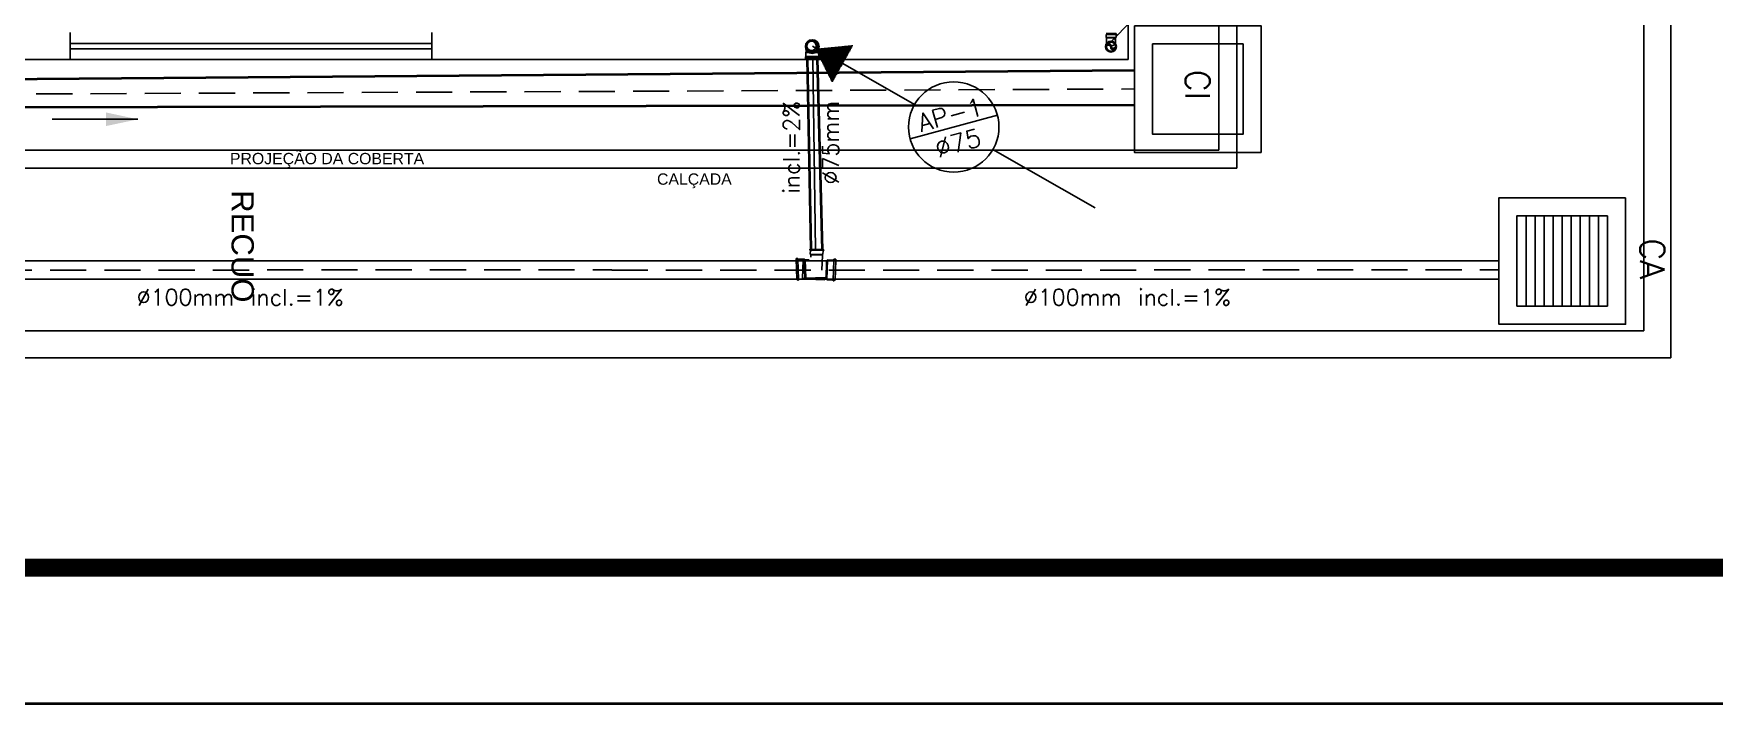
# Model space of a CAD drawing. Header units: millimetres. Extents: x 4595 to 4915, y 2085 to 2243.
# Drawn here: x 4725.47 to 4734.76, y 2168.76 to 2172.46 of the extents above; entities that cross this region are included whole.
import ezdxf
from ezdxf.enums import TextEntityAlignment as Align

# ---------------------------------------------------------------- set-up
doc = ezdxf.new("R2010")
doc.units = ezdxf.units.MM
doc.header["$LTSCALE"] = 0.8
doc.linetypes.add('HIDDEN', pattern=[0.375, 0.25, -0.125])
for name, color, linetype in [('02', 2, 'Continuous'), ('CONEXAO_ESGOTO', 7, 'Continuous'), ('DETALHE_CONEXAO_EG', 3, 'Continuous'), ('DIVERSOS', 4, 'Continuous'), ('HATCH', 8, 'Continuous'), ('parede', 2, 'Continuous'), ('PORTAS', 3, 'Continuous'), ('SIMBOLOS_SANITÁRIO', 4, 'Continuous'), ('TUBULAÇÃO_ESGOTO', 6, 'Continuous'), ('TUBULAÇÃO_HIDRÁULICA', 5, 'Continuous'), ('TXT_0', 7, 'Continuous')]:
    doc.layers.add(name, color=color, linetype=linetype)
doc.styles.add('ADITIVOCAD', font='ROMANS.shx')
doc.styles.add('ROMANS', font='romans', dxfattribs={"height": 0.1})
doc.styles.add('SANSSERIF', font='sas_____.pfb', dxfattribs={"height": 1})
doc.styles.get("Standard").update_dxf_attribs({"font": 'txt.shx', "height": 0.12})

# ---------------------------------------------------------------- blocks, each defined once
blk = doc.blocks.new('AA')
at = {"layer": 'SIMBOLOS_SANITÁRIO'}
for p, q in [((1657.0062, 1303.8362), (1657.5062, 1303.8362)), ((1657.0062, 1303.7862), (1657.5062, 1303.7862)), ((1657.0062, 1303.7362), (1657.5062, 1303.7362)), ((1657.0062, 1303.6862), (1657.5062, 1303.6862)), ((1657.0062, 1303.6362), (1657.5062, 1303.6362)), ((1657.0062, 1303.5862), (1657.5062, 1303.5862)), ((1657.0062, 1303.5362), (1657.5062, 1303.5362)), ((1657.0062, 1303.4862), (1657.5062, 1303.4862)), ((1657.0062, 1303.4362), (1657.5062, 1303.4362))]:
    blk.add_line(p, q, dxfattribs=at)
for points in [[(1656.9062, 1303.9862), (1657.6062, 1303.9862), (1657.6062, 1303.2862), (1656.9062, 1303.2862)], [(1657.0062, 1303.8862), (1657.5062, 1303.8862), (1657.5062, 1303.3862), (1657.0062, 1303.3862)]]:
    blk.add_lwpolyline(points, close=True, dxfattribs=at)
blk = doc.blocks.new('B')
at = {"layer": 'SIMBOLOS_SANITÁRIO'}
for points in [[(1659.0596, 1303.2839), (1659.7596, 1303.2839), (1659.7596, 1303.9839), (1659.0596, 1303.9839)], [(1659.1596, 1303.3839), (1659.6596, 1303.3839), (1659.6596, 1303.8839), (1659.1596, 1303.8839)]]:
    blk.add_lwpolyline(points, close=True, dxfattribs=at)
at = {"layer": 'SIMBOLOS_SANITÁRIO', "style": 'ROMANS'}
blk.add_text('CI', height=0.135, dxfattribs=at).set_placement((1659.3018, 1303.5652))
blk = doc.blocks.new('Adh_hicol0')
for radius in [0.559, 0.515]:
    blk.add_circle((0, 0), radius)
blk = doc.blocks.new('Adh_BalaoAf')
for p, q in [((0, 0), (0.65, 0)), ((1.8, 0), (1.15, 0))]:
    blk.add_line(p, q)
blk.add_circle((0.9, 0), 0.25)
blk = doc.blocks.new('Adh_Afn')
blk.add_line((-0.25, 0), (0.25, 0))
blk.add_circle((0, 0), 0.25)
at = {"flags": 8}
for tag, p in [('$AF', (0, 0.0703)), ('$DIAM', (0, -0.0909))]:
    blk.add_attdef(tag, text='', height=0.1, dxfattribs=at).set_placement(p, align=Align.MIDDLE)
blk = doc.blocks.new('Ads_egD_90j40-s')
for p, q in [((0.0096, 0.0202), (0.0174, 0.0202)), ((0.0191, 0.0214), (0.0174, 0.0202)), ((0.0174, 0.0202), (0.0174, 0.014)), ((0.0191, 0.0124), (0.0191, 0.0214)), ((0.0323, 0.0214), (0.0191, 0.0214)), ((0.0343, 0.0223), (0.0323, 0.0214)), ((0.0323, 0.0214), (0.0323, -0.0214)), ((0.0382, 0.0223), (0.0343, 0.0223)), ((0.0343, 0.0223), (0.0343, -0.0223)), ((0.0382, 0.0223), (0.0382, -0.0223)), ((0.0096, -0.0202), (0.0174, -0.0202)), ((0.0174, -0.0202), (0.0174, -0.014)), ((0.0191, -0.0214), (0.0174, -0.0202)), ((0.0191, -0.0124), (0.0191, -0.0214)), ((0.0323, -0.0214), (0.0191, -0.0214)), ((0.0343, -0.0223), (0.0323, -0.0214)), ((0.0382, -0.0223), (0.0343, -0.0223))]:
    blk.add_line(p, q)
for radius in [0.0223, 0.0184]:
    blk.add_circle((0, 0), radius)

msp = doc.modelspace()

# ---------------------------------------------------------------- hatches: boundary and pattern name
at = {"layer": 'HATCH'}
h = msp.add_hatch(dxfattribs=at)
h.set_pattern_fill('LINE,_O', color=256, scale=0.001, angle=263.73051)
h.set_pattern_definition([(263.7305051, (3966.379919, 4275.7048822), (0.003156011083, -0.000346726181), [])])
h.paths.add_polyline_path([(4729.8869, 2172.193), (4730, 2172.3966), (4729.7957, 2172.3769)])

# ---------------------------------------------------------------- linework, layer by layer
at = {"linetype": 'Continuous'}
for p, q in [((4729.8362, 2171.2676), (4729.8361, 2171.2645)), ((4729.6901, 2171.1028), (4729.6951, 2171.103)), ((4729.9024, 2171.0979), (4729.8974, 2171.098))]:
    msp.add_line(p, q, dxfattribs=at)
at = {"layer": '02', "color": 6, "lineweight": 40}
for p, q in [((4729.7487, 2172.3241), (4729.7686, 2171.2681)), ((4729.8039, 2172.3243), (4729.8312, 2171.2637)), ((4715.2854, 2172.1279), (4731.5576, 2172.2598)), ((4715.2854, 2172.0322), (4731.5576, 2172.067))]:
    msp.add_line(p, q, dxfattribs=at)
at = {"layer": '02', "color": 3, "lineweight": 40}
for p, q in [((4729.6871, 2171.2128), (4729.6871, 2171.2128)), ((4729.766, 2171.2696), (4729.766, 2171.2696)), ((4729.9055, 2171.2078), (4729.9055, 2171.2078))]:
    msp.add_line(p, q, dxfattribs=at)
at = {"layer": '02', "lineweight": 40}
msp.add_lwpolyline([(4703.7996, 2168.7568), (4764.9996, 2168.7568), (4764.9996, 2213.3068), (4703.7996, 2213.3068)], close=True, dxfattribs=at)
at = {"layer": '02', "lineweight": 40, "const_width": 0.1}
msp.add_lwpolyline([(4704.5496, 2169.5068), (4764.2496, 2169.5068), (4764.2496, 2212.5568), (4704.5496, 2212.5568)], close=True, dxfattribs=at)
at = {"layer": 'CONEXAO_ESGOTO'}
msp.add_line((4725.5735, 2171.9876), (4726.0481, 2171.9872), dxfattribs=at)
msp.add_solid([(4726.0481, 2171.9872), (4725.8721, 2172.0249), (4725.872, 2171.9499)], dxfattribs=at)
at = {"layer": 'DETALHE_CONEXAO_EG'}
for p, q in [((4731.401, 2172.4571), (4731.4006, 2172.4396)), ((4731.4006, 2172.4396), (4731.4556, 2172.4387)), ((4731.4031, 2172.4371), (4731.4006, 2172.4396)), ((4731.401, 2172.4621), (4731.456, 2172.4612)), ((4731.401, 2172.4596), (4731.456, 2172.4587)), ((4731.401, 2172.4571), (4731.4559, 2172.4562)), ((4731.4031, 2172.4371), (4731.4026, 2172.406)), ((4731.4531, 2172.4362), (4731.4031, 2172.4371)), ((4731.4531, 2172.4362), (4731.4526, 2172.4051)), ((4731.4559, 2172.4562), (4731.4556, 2172.4387)), ((4731.4584, 2172.4561), (4731.4559, 2172.4562)), ((4731.456, 2172.4612), (4731.456, 2172.4587)), ((4731.456, 2172.4612), (4731.456, 2172.4587)), ((4731.456, 2172.4587), (4731.4585, 2172.4586)), ((4731.4585, 2172.4586), (4731.4584, 2172.4561)), ((4729.6871, 2171.2128), (4729.6869, 2171.2178)), ((4729.6871, 2171.2128), (4729.6901, 2171.1028)), ((4729.6919, 2171.2179), (4729.6969, 2171.2181)), ((4729.6969, 2171.2181), (4729.6971, 2171.2131)), ((4729.6971, 2171.2131), (4729.732, 2171.214)), ((4729.6971, 2171.2131), (4729.7001, 2171.1031)), ((4729.7225, 2171.1079), (4729.7252, 2171.2075)), ((4729.7372, 2171.2092), (4729.732, 2171.214)), ((4729.732, 2171.214), (4729.7351, 2171.1041)), ((4729.7585, 2171.2097), (4729.7372, 2171.2092)), ((4729.7372, 2171.2092), (4729.7399, 2171.1092)), ((4729.7627, 2171.2665), (4729.7627, 2171.2633)), ((4729.7627, 2171.2633), (4729.7658, 2171.2632)), ((4729.766, 2171.2696), (4729.7628, 2171.2697)), ((4729.7658, 2171.2632), (4729.7652, 2171.2409)), ((4729.7683, 2171.2376), (4729.7652, 2171.2409)), ((4729.7652, 2171.2409), (4729.8354, 2171.2389)), ((4729.7658, 2171.2632), (4729.836, 2171.2613)), ((4729.766, 2171.2696), (4729.8362, 2171.2676)), ((4729.768, 2171.224), (4729.7683, 2171.2376)), ((4729.7683, 2171.2376), (4729.8321, 2171.2358)), ((4729.8298, 2171.1528), (4729.8321, 2171.2358)), ((4729.834, 2171.2047), (4729.8553, 2171.2042)), ((4729.836, 2171.2613), (4729.8354, 2171.2389)), ((4729.8392, 2171.2612), (4729.836, 2171.2613)), ((4729.8362, 2171.2676), (4729.8361, 2171.2645)), ((4729.8361, 2171.2645), (4729.8393, 2171.2644)), ((4729.8393, 2171.2644), (4729.8392, 2171.2612)), ((4729.8553, 2171.2042), (4729.8526, 2171.1042)), ((4729.8553, 2171.2042), (4729.8605, 2171.2091)), ((4729.8605, 2171.2091), (4729.8574, 2171.0991)), ((4729.8955, 2171.2081), (4729.8605, 2171.2091)), ((4729.8955, 2171.2081), (4729.8924, 2171.0981)), ((4729.8956, 2171.2131), (4729.8955, 2171.2081)), ((4729.9006, 2171.2129), (4729.8956, 2171.2131)), ((4729.9055, 2171.2078), (4729.9024, 2171.0979)), ((4729.9055, 2171.2078), (4729.9056, 2171.2128)), ((4729.8467, 2171.1122), (4729.7399, 2171.1092)), ((4729.6901, 2171.1028), (4729.6951, 2171.103)), ((4729.6951, 2171.103), (4729.6952, 2171.098)), ((4729.6952, 2171.098), (4729.7002, 2171.0981)), ((4729.7001, 2171.1031), (4729.7351, 2171.1041)), ((4729.7002, 2171.0981), (4729.7001, 2171.1031)), ((4729.7225, 2171.1079), (4729.8526, 2171.1042)), ((4729.8463, 2171.0998), (4729.7467, 2171.1025)), ((4729.8924, 2171.0981), (4729.8574, 2171.0991)), ((4729.8923, 2171.0931), (4729.8924, 2171.0981)), ((4729.8973, 2171.093), (4729.8923, 2171.0931)), ((4729.8974, 2171.098), (4729.8973, 2171.093)), ((4729.9024, 2171.0979), (4729.8974, 2171.098))]:
    msp.add_line(p, q, dxfattribs=at)
at = {"layer": 'DETALHE_CONEXAO_EG', "color": 3}
for p, q in [((4729.6871, 2171.2128), (4729.6901, 2171.1028)), ((4729.766, 2171.2696), (4729.8362, 2171.2676)), ((4729.9055, 2171.2078), (4729.9024, 2171.0979))]:
    msp.add_line(p, q, dxfattribs=at)
at = {"layer": 'DETALHE_CONEXAO_EG'}
for radius in [0.03, 0.03, 0.0275, 0.0275]:
    msp.add_circle((4731.4273, 2172.389), radius, dxfattribs=at)
for centre, radius, start, end in [((4731.4273, 2172.389), 0.025, 359.01181, 179.0078), ((4731.4284, 2172.4186), 0.025, 214.22854, 34.22854), ((4731.4273, 2172.389), 0.025, 321.59254, 141.58854), ((4731.4147, 2172.3836), 0.0137, 23.03725, 154.98489), ((4731.4273, 2172.389), 0.025, 179.01308, 359.00907), ((4731.414, 2172.3924), 0.0137, 345.61799, 117.56562), ((4731.4405, 2172.3856), 0.0137, 165.61799, 297.56562), ((4731.4399, 2172.3944), 0.0137, 203.03725, 334.98489)]:
    msp.add_arc(centre, radius, start, end, dxfattribs=at)
at = {"layer": 'DIVERSOS'}
msp.add_line((4731.4209, 2172.411), (4731.6891, 2172.6826), dxfattribs=at)
at = {"layer": 'parede', "color": 253}
for p, q in [((4734.5234, 2170.6671), (4734.5234, 2178.6671)), ((4732.0234, 2178.5171), (4732.0234, 2171.8171)), ((4734.3734, 2170.8171), (4734.3734, 2178.5171)), ((4732.1234, 2177.6271), (4732.1234, 2171.7171)), ((4731.5234, 2176.0671), (4731.5234, 2172.3171)), ((4725.6734, 2172.4671), (4725.6734, 2172.3171)), ((4727.6734, 2172.4671), (4727.6734, 2172.3171)), ((4727.6734, 2172.4071), (4725.6734, 2172.4071)), ((4727.6734, 2172.3771), (4725.6734, 2172.3771)), ((4725.0234, 2172.3171), (4726.3234, 2172.3171)), ((4728.3234, 2172.3171), (4726.3234, 2172.3171)), ((4728.3234, 2172.3171), (4731.5234, 2172.3171)), ((4719.6734, 2171.8171), (4732.0234, 2171.8171)), ((4719.6734, 2171.7171), (4732.1234, 2171.7171)), ((4719.6734, 2170.8171), (4734.3734, 2170.8171)), ((4716.4079, 2170.6671), (4734.5234, 2170.6671))]:
    msp.add_line(p, q, dxfattribs=at)
at = {"layer": 'PORTAS', "color": 6}
for p, q in [((4729.6869, 2171.2178), (4729.6919, 2171.2179)), ((4729.7628, 2171.2697), (4729.7627, 2171.2665)), ((4729.9056, 2171.2128), (4729.9006, 2171.2129))]:
    msp.add_line(p, q, dxfattribs=at)
at = {"layer": 'TUBULAÇÃO_ESGOTO'}
for p, q in [((4729.7491, 2172.3241), (4729.7686, 2171.2579)), ((4729.7789, 2172.3242), (4729.7934, 2171.2666)), ((4715.3018, 2172.0318), (4731.5576, 2172.067)), ((4728.6673, 2171.2038), (4723.7622, 2171.2038)), ((4733.5725, 2171.2038), (4728.6673, 2171.2038)), ((4728.6673, 2171.1038), (4723.7622, 2171.1038)), ((4733.5725, 2171.1038), (4728.6673, 2171.1038))]:
    msp.add_line(p, q, dxfattribs=at)
at = {"layer": 'TUBULAÇÃO_ESGOTO', "linetype": 'HIDDEN'}
for p, q in [((4715.2854, 2172.0815), (4731.5576, 2172.1548)), ((4723.7622, 2171.1537), (4728.6673, 2171.1538)), ((4728.6673, 2171.1537), (4733.5725, 2171.1538))]:
    msp.add_line(p, q, dxfattribs=at)

# ---------------------------------------------------------------- block references
at = {"layer": 'DETALHE_CONEXAO_EG', "xscale": -1.708044525572521, "yscale": 1.708044525572521, "zscale": 1.708044525572521, "rotation": 90.1641619260494}
msp.add_blockref('Ads_egD_90j40-s', (4729.7764, 2172.3895), dxfattribs=at)
at = {"layer": 'DIVERSOS'}
for name, p, rotation in [('Adh_BalaoAf', (4729.7768, 2172.3913), 330.2416819212947), ('B', (3428.2737, 3831.5639), 270), ('AA', (3430.2862, 3828.46), 270)]:
    msp.add_blockref(name, p, dxfattribs=dict(at, rotation=rotation))
ref = msp.add_blockref('Adh_Afn', (4730.5581, 2171.9446), dxfattribs=dict(at, rotation=15.24168192129472))
ref.add_attrib('$AF', 'AP-1', dxfattribs={"layer": 'TXT_0', "height": 0.1, "rotation": 15.24168, "style": 'ADITIVOCAD', "flags": 8}).set_placement((4730.5396, 2172.0123), align=Align.MIDDLE)
ref.add_attrib('$DIAM', '%%C75', dxfattribs={"layer": 'TXT_0', "height": 0.1, "rotation": 15.24168, "style": 'ADITIVOCAD', "flags": 8}).set_placement((4730.582, 2171.8568), align=Align.MIDDLE)
at = {"layer": 'TUBULAÇÃO_HIDRÁULICA', "xscale": 0.0500000000001819, "yscale": 0.0500000000001819, "zscale": 0.0500000000001819, "rotation": 180}
msp.add_blockref('Adh_hicol0', (4729.7723, 2172.3933), dxfattribs=at)

# ---------------------------------------------------------------- texts
at = {"layer": 'CONEXAO_ESGOTO', "style": 'ROMANS'}
for s, rotation, p in [('incl.=2%%%', 89.94948, (4729.7057, 2171.5756)), ('incl.=1%', 359.94948, (4726.6718, 2170.9578)), ('incl.=1%', 359.94948, (4731.577, 2170.9578))]:
    msp.add_text(s, height=0.09, rotation=rotation, dxfattribs=at).set_placement(p)
for s, rotation, p in [(' %%C75mm', 89.94948, (4729.9227, 2171.8273)), (' %%C100mm', 359.94948, (4726.2799, 2170.9581)), (' %%C100mm', 359.94948, (4731.1851, 2170.9581))]:
    msp.add_text(s, height=0.09, rotation=rotation, dxfattribs=at).set_placement(p, align=Align.CENTER)
at = {"layer": 'parede', "color": 253, "style": 'SANSSERIF'}
for s, height, p in [('PROJEÇÃO DA COBERTA', 0.062598, (4726.5566, 2171.7387)), ('CALÇADA', 0.0626, (4728.9178, 2171.6254))]:
    msp.add_text(s, height=height, dxfattribs=at).set_placement(p)
msp.add_text('RECUO', height=0.12312, rotation=270, dxfattribs=at).set_placement((4726.5654, 2171.5952))
at = {"layer": 'SIMBOLOS_SANITÁRIO', "style": 'ROMANS'}
msp.add_text('CA', height=0.135, rotation=270, dxfattribs=at).set_placement((4734.3533, 2171.3292))

doc.saveas('drawing.dxf')
